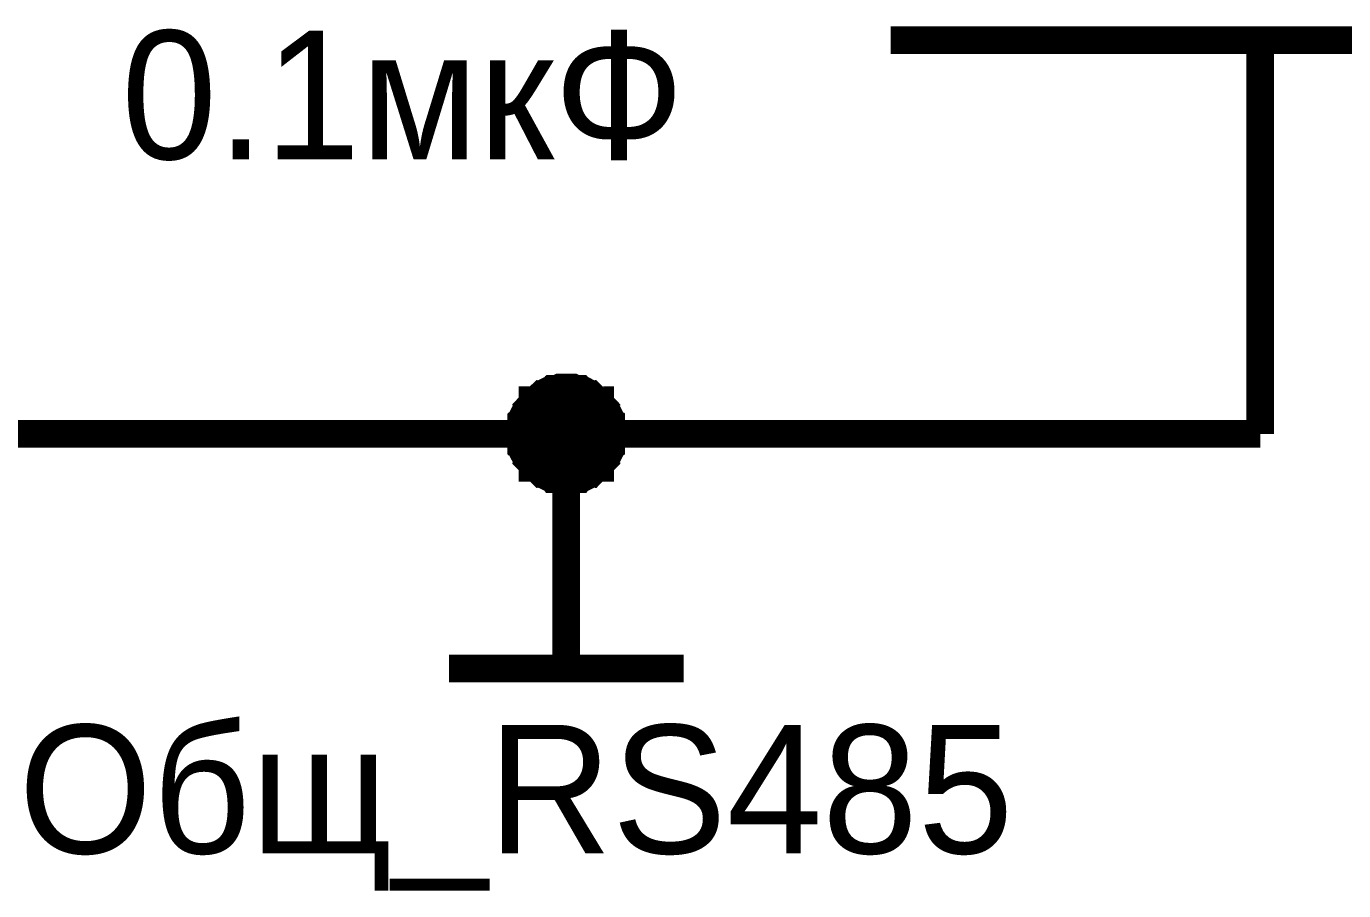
# Model space of a CAD drawing. Extents: x 0 to 594, y 0 to 420.
# Drawn here: x 86.77 to 101.01, y 265.05 to 274.39 of the extents above; entities that cross this region are included whole.
import ezdxf

# ---------------------------------------------------------------- set-up
doc = ezdxf.new("R2010")
doc.units = 0
doc.layers.add('SHEET', color=255, linetype='CONTINUOUS')

msp = doc.modelspace()

# ---------------------------------------------------------------- linework, layer by layer
at = {"layer": 'SHEET'}
for points, const_width in [([(96.112, 274.244), (104.099, 274.244)], 0.3), ([(100.106, 274.244), (100.106, 269.988)], 0.3), ([(92.101, 269.988), (92.101, 270.005), (92.101, 270.04), (92.101, 270.057), (92.118, 270.092), (92.118, 270.109), (92.118, 270.144), (92.135, 270.161), (92.135, 270.179), (92.153, 270.213), (92.17, 270.231), (92.17, 270.248), (92.187, 270.266), (92.205, 270.283), (92.222, 270.3), (92.239, 270.318), (92.239, 270.352), (92.274, 270.352), (92.292, 270.37), (92.309, 270.387), (92.326, 270.405), (92.344, 270.422), (92.361, 270.422), (92.378, 270.439), (92.413, 270.457), (92.43, 270.457), (92.448, 270.474), (92.483, 270.474), (92.5, 270.474), (92.535, 270.491), (92.552, 270.491), (92.587, 270.491), (92.604, 270.491)], 0.3), ([(92.101, 269.988), (92.101, 270.005), (92.101, 270.04), (92.101, 270.057), (92.118, 270.092), (92.118, 270.109), (92.118, 270.144), (92.135, 270.161), (92.135, 270.179), (92.153, 270.213), (92.17, 270.231), (92.17, 270.248), (92.187, 270.266), (92.205, 270.283), (92.222, 270.3), (92.239, 270.318), (92.239, 270.352), (92.274, 270.352), (92.292, 270.37), (92.309, 270.387), (92.326, 270.405), (92.344, 270.422), (92.361, 270.422), (92.378, 270.439), (92.413, 270.457), (92.43, 270.457), (92.448, 270.474), (92.483, 270.474), (92.5, 270.474), (92.535, 270.491), (92.552, 270.491), (92.587, 270.491), (92.604, 270.491)], 0.3), ([(92.101, 269.988), (92.101, 270.005), (92.101, 270.04), (92.101, 270.057), (92.118, 270.092), (92.118, 270.109), (92.118, 270.144), (92.135, 270.161), (92.135, 270.179), (92.153, 270.213), (92.17, 270.231), (92.17, 270.248), (92.187, 270.266), (92.205, 270.283), (92.222, 270.3), (92.239, 270.318), (92.239, 270.352), (92.274, 270.352), (92.292, 270.37), (92.309, 270.387), (92.326, 270.405), (92.344, 270.422), (92.361, 270.422), (92.378, 270.439), (92.413, 270.457), (92.43, 270.457), (92.448, 270.474), (92.483, 270.474), (92.5, 270.474), (92.535, 270.491), (92.552, 270.491), (92.587, 270.491), (92.604, 270.491)], 0.3), ([(92.101, 269.988), (92.101, 270.005), (92.101, 270.04), (92.101, 270.057), (92.118, 270.092), (92.118, 270.109), (92.118, 270.144), (92.135, 270.161), (92.135, 270.179), (92.153, 270.213), (92.17, 270.231), (92.17, 270.248), (92.187, 270.266), (92.205, 270.283), (92.222, 270.3), (92.239, 270.318), (92.239, 270.352), (92.274, 270.352), (92.292, 270.37), (92.309, 270.387), (92.326, 270.405), (92.344, 270.422), (92.361, 270.422), (92.378, 270.439), (92.413, 270.457), (92.43, 270.457), (92.448, 270.474), (92.483, 270.474), (92.5, 270.474), (92.535, 270.491), (92.552, 270.491), (92.587, 270.491), (92.604, 270.491)], 0.3), ([(92.604, 270.491), (92.604, 270.491)], 0.3), ([(92.604, 270.491), (92.621, 270.491), (92.656, 270.491), (92.674, 270.491), (92.708, 270.474), (92.726, 270.474), (92.76, 270.474), (92.778, 270.457), (92.795, 270.457), (92.83, 270.439), (92.847, 270.422), (92.865, 270.422), (92.882, 270.405), (92.899, 270.387), (92.917, 270.37), (92.934, 270.352), (92.969, 270.352), (92.969, 270.318), (92.986, 270.3), (93.004, 270.283), (93.021, 270.266), (93.038, 270.248), (93.038, 270.231), (93.056, 270.213), (93.073, 270.179), (93.073, 270.161), (93.09, 270.144), (93.09, 270.109), (93.09, 270.092), (93.108, 270.057), (93.108, 270.04), (93.108, 270.005), (93.108, 269.988)], 0.3), ([(92.604, 270.491), (92.604, 270.491)], 0.3), ([(92.604, 270.491), (92.621, 270.491), (92.656, 270.491), (92.674, 270.491), (92.708, 270.474), (92.726, 270.474), (92.76, 270.474), (92.778, 270.457), (92.795, 270.457), (92.83, 270.439), (92.847, 270.422), (92.865, 270.422), (92.882, 270.405), (92.899, 270.387), (92.917, 270.37), (92.934, 270.352), (92.969, 270.352), (92.969, 270.318), (92.986, 270.3), (93.004, 270.283), (93.021, 270.266), (93.038, 270.248), (93.038, 270.231), (93.056, 270.213), (93.073, 270.179), (93.073, 270.161), (93.09, 270.144), (93.09, 270.109), (93.09, 270.092), (93.108, 270.057), (93.108, 270.04), (93.108, 270.005), (93.108, 269.988)], 0.3), ([(92.604, 270.491), (92.604, 270.491)], 0.3), ([(92.604, 270.491), (92.621, 270.491), (92.656, 270.491), (92.674, 270.491), (92.708, 270.474), (92.726, 270.474), (92.76, 270.474), (92.778, 270.457), (92.795, 270.457), (92.83, 270.439), (92.847, 270.422), (92.865, 270.422), (92.882, 270.405), (92.899, 270.387), (92.917, 270.37), (92.934, 270.352), (92.969, 270.352), (92.969, 270.318), (92.986, 270.3), (93.004, 270.283), (93.021, 270.266), (93.038, 270.248), (93.038, 270.231), (93.056, 270.213), (93.073, 270.179), (93.073, 270.161), (93.09, 270.144), (93.09, 270.109), (93.09, 270.092), (93.108, 270.057), (93.108, 270.04), (93.108, 270.005), (93.108, 269.988)], 0.3), ([(92.604, 270.491), (92.604, 270.491)], 0.3), ([(92.604, 270.491), (92.621, 270.491), (92.656, 270.491), (92.674, 270.491), (92.708, 270.474), (92.726, 270.474), (92.76, 270.474), (92.778, 270.457), (92.795, 270.457), (92.83, 270.439), (92.847, 270.422), (92.865, 270.422), (92.882, 270.405), (92.899, 270.387), (92.917, 270.37), (92.934, 270.352), (92.969, 270.352), (92.969, 270.318), (92.986, 270.3), (93.004, 270.283), (93.021, 270.266), (93.038, 270.248), (93.038, 270.231), (93.056, 270.213), (93.073, 270.179), (93.073, 270.161), (93.09, 270.144), (93.09, 270.109), (93.09, 270.092), (93.108, 270.057), (93.108, 270.04), (93.108, 270.005), (93.108, 269.988)], 0.3), ([(92.101, 269.988), (92.101, 270.005), (92.101, 270.04), (92.101, 270.057), (92.118, 270.092), (92.118, 270.109), (92.118, 270.144), (92.135, 270.161), (92.135, 270.179), (92.153, 270.213), (92.17, 270.231), (92.17, 270.248), (92.187, 270.266), (92.205, 270.283), (92.222, 270.3), (92.239, 270.318), (92.239, 270.352), (92.274, 270.352), (92.292, 270.37), (92.309, 270.387), (92.326, 270.405), (92.344, 270.422), (92.361, 270.422), (92.378, 270.439), (92.413, 270.457), (92.43, 270.457), (92.448, 270.474), (92.483, 270.474), (92.5, 270.474), (92.535, 270.491), (92.552, 270.491), (92.587, 270.491), (92.604, 270.491)], 0.0991), ([(92.101, 269.988), (92.101, 270.005), (92.101, 270.04), (92.101, 270.057), (92.118, 270.092), (92.118, 270.109), (92.118, 270.144), (92.135, 270.161), (92.135, 270.179), (92.153, 270.213), (92.17, 270.231), (92.17, 270.248), (92.187, 270.266), (92.205, 270.283), (92.222, 270.3), (92.239, 270.318), (92.239, 270.352), (92.274, 270.352), (92.292, 270.37), (92.309, 270.387), (92.326, 270.405), (92.344, 270.422), (92.361, 270.422), (92.378, 270.439), (92.413, 270.457), (92.43, 270.457), (92.448, 270.474), (92.483, 270.474), (92.5, 270.474), (92.535, 270.491), (92.552, 270.491), (92.587, 270.491), (92.604, 270.491)], 0.0991), ([(92.101, 269.988), (92.101, 270.005), (92.101, 270.04), (92.101, 270.057), (92.118, 270.092), (92.118, 270.109), (92.118, 270.144), (92.135, 270.161), (92.135, 270.179), (92.153, 270.213), (92.17, 270.231), (92.17, 270.248), (92.187, 270.266), (92.205, 270.283), (92.222, 270.3), (92.239, 270.318), (92.239, 270.352), (92.274, 270.352), (92.292, 270.37), (92.309, 270.387), (92.326, 270.405), (92.344, 270.422), (92.361, 270.422), (92.378, 270.439), (92.413, 270.457), (92.43, 270.457), (92.448, 270.474), (92.483, 270.474), (92.5, 270.474), (92.535, 270.491), (92.552, 270.491), (92.587, 270.491), (92.604, 270.491)], 0.0991), ([(92.101, 269.988), (92.101, 270.005), (92.101, 270.04), (92.101, 270.057), (92.118, 270.092), (92.118, 270.109), (92.118, 270.144), (92.135, 270.161), (92.135, 270.179), (92.153, 270.213), (92.17, 270.231), (92.17, 270.248), (92.187, 270.266), (92.205, 270.283), (92.222, 270.3), (92.239, 270.318), (92.239, 270.352), (92.274, 270.352), (92.292, 270.37), (92.309, 270.387), (92.326, 270.405), (92.344, 270.422), (92.361, 270.422), (92.378, 270.439), (92.413, 270.457), (92.43, 270.457), (92.448, 270.474), (92.483, 270.474), (92.5, 270.474), (92.535, 270.491), (92.552, 270.491), (92.587, 270.491), (92.604, 270.491)], 0.0991), ([(92.604, 270.491), (92.604, 270.491)], 0.0991), ([(92.604, 270.491), (92.621, 270.491), (92.656, 270.491), (92.674, 270.491), (92.708, 270.474), (92.726, 270.474), (92.76, 270.474), (92.778, 270.457), (92.795, 270.457), (92.83, 270.439), (92.847, 270.422), (92.865, 270.422), (92.882, 270.405), (92.899, 270.387), (92.917, 270.37), (92.934, 270.352), (92.969, 270.352), (92.969, 270.318), (92.986, 270.3), (93.004, 270.283), (93.021, 270.266), (93.038, 270.248), (93.038, 270.231), (93.056, 270.213), (93.073, 270.179), (93.073, 270.161), (93.09, 270.144), (93.09, 270.109), (93.09, 270.092), (93.108, 270.057), (93.108, 270.04), (93.108, 270.005), (93.108, 269.988)], 0.0991), ([(92.604, 270.491), (92.604, 270.491)], 0.0991), ([(92.604, 270.491), (92.621, 270.491), (92.656, 270.491), (92.674, 270.491), (92.708, 270.474), (92.726, 270.474), (92.76, 270.474), (92.778, 270.457), (92.795, 270.457), (92.83, 270.439), (92.847, 270.422), (92.865, 270.422), (92.882, 270.405), (92.899, 270.387), (92.917, 270.37), (92.934, 270.352), (92.969, 270.352), (92.969, 270.318), (92.986, 270.3), (93.004, 270.283), (93.021, 270.266), (93.038, 270.248), (93.038, 270.231), (93.056, 270.213), (93.073, 270.179), (93.073, 270.161), (93.09, 270.144), (93.09, 270.109), (93.09, 270.092), (93.108, 270.057), (93.108, 270.04), (93.108, 270.005), (93.108, 269.988)], 0.0991), ([(92.604, 270.491), (92.604, 270.491)], 0.0991), ([(92.604, 270.491), (92.621, 270.491), (92.656, 270.491), (92.674, 270.491), (92.708, 270.474), (92.726, 270.474), (92.76, 270.474), (92.778, 270.457), (92.795, 270.457), (92.83, 270.439), (92.847, 270.422), (92.865, 270.422), (92.882, 270.405), (92.899, 270.387), (92.917, 270.37), (92.934, 270.352), (92.969, 270.352), (92.969, 270.318), (92.986, 270.3), (93.004, 270.283), (93.021, 270.266), (93.038, 270.248), (93.038, 270.231), (93.056, 270.213), (93.073, 270.179), (93.073, 270.161), (93.09, 270.144), (93.09, 270.109), (93.09, 270.092), (93.108, 270.057), (93.108, 270.04), (93.108, 270.005), (93.108, 269.988)], 0.0991), ([(92.604, 270.491), (92.604, 270.491)], 0.0991), ([(92.604, 270.491), (92.621, 270.491), (92.656, 270.491), (92.674, 270.491), (92.708, 270.474), (92.726, 270.474), (92.76, 270.474), (92.778, 270.457), (92.795, 270.457), (92.83, 270.439), (92.847, 270.422), (92.865, 270.422), (92.882, 270.405), (92.899, 270.387), (92.917, 270.37), (92.934, 270.352), (92.969, 270.352), (92.969, 270.318), (92.986, 270.3), (93.004, 270.283), (93.021, 270.266), (93.038, 270.248), (93.038, 270.231), (93.056, 270.213), (93.073, 270.179), (93.073, 270.161), (93.09, 270.144), (93.09, 270.109), (93.09, 270.092), (93.108, 270.057), (93.108, 270.04), (93.108, 270.005), (93.108, 269.988)], 0.0991), ([(77.619, 269.988), (92.604, 269.988), (100.106, 269.988), (100.106, 269.988)], 0.3), ([(92.604, 269.484), (92.587, 269.484), (92.552, 269.484), (92.535, 269.484), (92.5, 269.501), (92.483, 269.501), (92.448, 269.501), (92.43, 269.519), (92.413, 269.519), (92.378, 269.536), (92.361, 269.553), (92.344, 269.553), (92.326, 269.571), (92.309, 269.588), (92.292, 269.605), (92.274, 269.623), (92.239, 269.623), (92.239, 269.658), (92.222, 269.675), (92.205, 269.692), (92.187, 269.71), (92.17, 269.727), (92.17, 269.744), (92.153, 269.762), (92.135, 269.796), (92.135, 269.814), (92.118, 269.831), (92.118, 269.866), (92.118, 269.883), (92.101, 269.918), (92.101, 269.935), (92.101, 269.97), (92.101, 269.988)], 0.3), ([(92.101, 269.988), (92.101, 269.988)], 0.3), ([(92.604, 269.484), (92.587, 269.484), (92.552, 269.484), (92.535, 269.484), (92.5, 269.501), (92.483, 269.501), (92.448, 269.501), (92.43, 269.519), (92.413, 269.519), (92.378, 269.536), (92.361, 269.553), (92.344, 269.553), (92.326, 269.571), (92.309, 269.588), (92.292, 269.605), (92.274, 269.623), (92.239, 269.623), (92.239, 269.658), (92.222, 269.675), (92.205, 269.692), (92.187, 269.71), (92.17, 269.727), (92.17, 269.744), (92.153, 269.762), (92.135, 269.796), (92.135, 269.814), (92.118, 269.831), (92.118, 269.866), (92.118, 269.883), (92.101, 269.918), (92.101, 269.935), (92.101, 269.97), (92.101, 269.988)], 0.3), ([(92.101, 269.988), (92.101, 269.988)], 0.3), ([(92.604, 269.484), (92.587, 269.484), (92.552, 269.484), (92.535, 269.484), (92.5, 269.501), (92.483, 269.501), (92.448, 269.501), (92.43, 269.519), (92.413, 269.519), (92.378, 269.536), (92.361, 269.553), (92.344, 269.553), (92.326, 269.571), (92.309, 269.588), (92.292, 269.605), (92.274, 269.623), (92.239, 269.623), (92.239, 269.658), (92.222, 269.675), (92.205, 269.692), (92.187, 269.71), (92.17, 269.727), (92.17, 269.744), (92.153, 269.762), (92.135, 269.796), (92.135, 269.814), (92.118, 269.831), (92.118, 269.866), (92.118, 269.883), (92.101, 269.918), (92.101, 269.935), (92.101, 269.97), (92.101, 269.988)], 0.3), ([(92.101, 269.988), (92.101, 269.988)], 0.3), ([(92.604, 269.484), (92.587, 269.484), (92.552, 269.484), (92.535, 269.484), (92.5, 269.501), (92.483, 269.501), (92.448, 269.501), (92.43, 269.519), (92.413, 269.519), (92.378, 269.536), (92.361, 269.553), (92.344, 269.553), (92.326, 269.571), (92.309, 269.588), (92.292, 269.605), (92.274, 269.623), (92.239, 269.623), (92.239, 269.658), (92.222, 269.675), (92.205, 269.692), (92.187, 269.71), (92.17, 269.727), (92.17, 269.744), (92.153, 269.762), (92.135, 269.796), (92.135, 269.814), (92.118, 269.831), (92.118, 269.866), (92.118, 269.883), (92.101, 269.918), (92.101, 269.935), (92.101, 269.97), (92.101, 269.988)], 0.3), ([(92.101, 269.988), (92.101, 269.988)], 0.3), ([(92.604, 269.484), (92.587, 269.484), (92.552, 269.484), (92.535, 269.484), (92.5, 269.501), (92.483, 269.501), (92.448, 269.501), (92.43, 269.519), (92.413, 269.519), (92.378, 269.536), (92.361, 269.553), (92.344, 269.553), (92.326, 269.571), (92.309, 269.588), (92.292, 269.605), (92.274, 269.623), (92.239, 269.623), (92.239, 269.658), (92.222, 269.675), (92.205, 269.692), (92.187, 269.71), (92.17, 269.727), (92.17, 269.744), (92.153, 269.762), (92.135, 269.796), (92.135, 269.814), (92.118, 269.831), (92.118, 269.866), (92.118, 269.883), (92.101, 269.918), (92.101, 269.935), (92.101, 269.97), (92.101, 269.988)], 0.0991), ([(92.101, 269.988), (92.101, 269.988)], 0.0991), ([(92.604, 269.484), (92.587, 269.484), (92.552, 269.484), (92.535, 269.484), (92.5, 269.501), (92.483, 269.501), (92.448, 269.501), (92.43, 269.519), (92.413, 269.519), (92.378, 269.536), (92.361, 269.553), (92.344, 269.553), (92.326, 269.571), (92.309, 269.588), (92.292, 269.605), (92.274, 269.623), (92.239, 269.623), (92.239, 269.658), (92.222, 269.675), (92.205, 269.692), (92.187, 269.71), (92.17, 269.727), (92.17, 269.744), (92.153, 269.762), (92.135, 269.796), (92.135, 269.814), (92.118, 269.831), (92.118, 269.866), (92.118, 269.883), (92.101, 269.918), (92.101, 269.935), (92.101, 269.97), (92.101, 269.988)], 0.0991), ([(92.101, 269.988), (92.101, 269.988)], 0.0991), ([(92.604, 269.484), (92.587, 269.484), (92.552, 269.484), (92.535, 269.484), (92.5, 269.501), (92.483, 269.501), (92.448, 269.501), (92.43, 269.519), (92.413, 269.519), (92.378, 269.536), (92.361, 269.553), (92.344, 269.553), (92.326, 269.571), (92.309, 269.588), (92.292, 269.605), (92.274, 269.623), (92.239, 269.623), (92.239, 269.658), (92.222, 269.675), (92.205, 269.692), (92.187, 269.71), (92.17, 269.727), (92.17, 269.744), (92.153, 269.762), (92.135, 269.796), (92.135, 269.814), (92.118, 269.831), (92.118, 269.866), (92.118, 269.883), (92.101, 269.918), (92.101, 269.935), (92.101, 269.97), (92.101, 269.988)], 0.0991), ([(92.101, 269.988), (92.101, 269.988)], 0.0991), ([(92.604, 269.484), (92.587, 269.484), (92.552, 269.484), (92.535, 269.484), (92.5, 269.501), (92.483, 269.501), (92.448, 269.501), (92.43, 269.519), (92.413, 269.519), (92.378, 269.536), (92.361, 269.553), (92.344, 269.553), (92.326, 269.571), (92.309, 269.588), (92.292, 269.605), (92.274, 269.623), (92.239, 269.623), (92.239, 269.658), (92.222, 269.675), (92.205, 269.692), (92.187, 269.71), (92.17, 269.727), (92.17, 269.744), (92.153, 269.762), (92.135, 269.796), (92.135, 269.814), (92.118, 269.831), (92.118, 269.866), (92.118, 269.883), (92.101, 269.918), (92.101, 269.935), (92.101, 269.97), (92.101, 269.988)], 0.0991), ([(92.101, 269.988), (92.101, 269.988)], 0.0991), ([(92.604, 269.988), (92.604, 267.451)], 0.3), ([(93.108, 269.988), (93.108, 269.97), (93.108, 269.935), (93.108, 269.918), (93.09, 269.883), (93.09, 269.866), (93.09, 269.831), (93.073, 269.814), (93.073, 269.796), (93.056, 269.762), (93.038, 269.744), (93.038, 269.727), (93.021, 269.71), (93.004, 269.692), (92.986, 269.675), (92.969, 269.658), (92.969, 269.623), (92.934, 269.623), (92.917, 269.605), (92.899, 269.588), (92.882, 269.571), (92.865, 269.553), (92.847, 269.553), (92.83, 269.536), (92.795, 269.519), (92.778, 269.519), (92.76, 269.501), (92.726, 269.501), (92.708, 269.501), (92.674, 269.484), (92.656, 269.484), (92.621, 269.484), (92.604, 269.484)], 0.3), ([(93.108, 269.988), (93.108, 269.97), (93.108, 269.935), (93.108, 269.918), (93.09, 269.883), (93.09, 269.866), (93.09, 269.831), (93.073, 269.814), (93.073, 269.796), (93.056, 269.762), (93.038, 269.744), (93.038, 269.727), (93.021, 269.71), (93.004, 269.692), (92.986, 269.675), (92.969, 269.658), (92.969, 269.623), (92.934, 269.623), (92.917, 269.605), (92.899, 269.588), (92.882, 269.571), (92.865, 269.553), (92.847, 269.553), (92.83, 269.536), (92.795, 269.519), (92.778, 269.519), (92.76, 269.501), (92.726, 269.501), (92.708, 269.501), (92.674, 269.484), (92.656, 269.484), (92.621, 269.484), (92.604, 269.484)], 0.3), ([(93.108, 269.988), (93.108, 269.97), (93.108, 269.935), (93.108, 269.918), (93.09, 269.883), (93.09, 269.866), (93.09, 269.831), (93.073, 269.814), (93.073, 269.796), (93.056, 269.762), (93.038, 269.744), (93.038, 269.727), (93.021, 269.71), (93.004, 269.692), (92.986, 269.675), (92.969, 269.658), (92.969, 269.623), (92.934, 269.623), (92.917, 269.605), (92.899, 269.588), (92.882, 269.571), (92.865, 269.553), (92.847, 269.553), (92.83, 269.536), (92.795, 269.519), (92.778, 269.519), (92.76, 269.501), (92.726, 269.501), (92.708, 269.501), (92.674, 269.484), (92.656, 269.484), (92.621, 269.484), (92.604, 269.484)], 0.3), ([(93.108, 269.988), (93.108, 269.97), (93.108, 269.935), (93.108, 269.918), (93.09, 269.883), (93.09, 269.866), (93.09, 269.831), (93.073, 269.814), (93.073, 269.796), (93.056, 269.762), (93.038, 269.744), (93.038, 269.727), (93.021, 269.71), (93.004, 269.692), (92.986, 269.675), (92.969, 269.658), (92.969, 269.623), (92.934, 269.623), (92.917, 269.605), (92.899, 269.588), (92.882, 269.571), (92.865, 269.553), (92.847, 269.553), (92.83, 269.536), (92.795, 269.519), (92.778, 269.519), (92.76, 269.501), (92.726, 269.501), (92.708, 269.501), (92.674, 269.484), (92.656, 269.484), (92.621, 269.484), (92.604, 269.484)], 0.3), ([(93.108, 269.988), (93.108, 269.97), (93.108, 269.935), (93.108, 269.918), (93.09, 269.883), (93.09, 269.866), (93.09, 269.831), (93.073, 269.814), (93.073, 269.796), (93.056, 269.762), (93.038, 269.744), (93.038, 269.727), (93.021, 269.71), (93.004, 269.692), (92.986, 269.675), (92.969, 269.658), (92.969, 269.623), (92.934, 269.623), (92.917, 269.605), (92.899, 269.588), (92.882, 269.571), (92.865, 269.553), (92.847, 269.553), (92.83, 269.536), (92.795, 269.519), (92.778, 269.519), (92.76, 269.501), (92.726, 269.501), (92.708, 269.501), (92.674, 269.484), (92.656, 269.484), (92.621, 269.484), (92.604, 269.484)], 0.0991), ([(93.108, 269.988), (93.108, 269.97), (93.108, 269.935), (93.108, 269.918), (93.09, 269.883), (93.09, 269.866), (93.09, 269.831), (93.073, 269.814), (93.073, 269.796), (93.056, 269.762), (93.038, 269.744), (93.038, 269.727), (93.021, 269.71), (93.004, 269.692), (92.986, 269.675), (92.969, 269.658), (92.969, 269.623), (92.934, 269.623), (92.917, 269.605), (92.899, 269.588), (92.882, 269.571), (92.865, 269.553), (92.847, 269.553), (92.83, 269.536), (92.795, 269.519), (92.778, 269.519), (92.76, 269.501), (92.726, 269.501), (92.708, 269.501), (92.674, 269.484), (92.656, 269.484), (92.621, 269.484), (92.604, 269.484)], 0.0991), ([(93.108, 269.988), (93.108, 269.97), (93.108, 269.935), (93.108, 269.918), (93.09, 269.883), (93.09, 269.866), (93.09, 269.831), (93.073, 269.814), (93.073, 269.796), (93.056, 269.762), (93.038, 269.744), (93.038, 269.727), (93.021, 269.71), (93.004, 269.692), (92.986, 269.675), (92.969, 269.658), (92.969, 269.623), (92.934, 269.623), (92.917, 269.605), (92.899, 269.588), (92.882, 269.571), (92.865, 269.553), (92.847, 269.553), (92.83, 269.536), (92.795, 269.519), (92.778, 269.519), (92.76, 269.501), (92.726, 269.501), (92.708, 269.501), (92.674, 269.484), (92.656, 269.484), (92.621, 269.484), (92.604, 269.484)], 0.0991), ([(93.108, 269.988), (93.108, 269.97), (93.108, 269.935), (93.108, 269.918), (93.09, 269.883), (93.09, 269.866), (93.09, 269.831), (93.073, 269.814), (93.073, 269.796), (93.056, 269.762), (93.038, 269.744), (93.038, 269.727), (93.021, 269.71), (93.004, 269.692), (92.986, 269.675), (92.969, 269.658), (92.969, 269.623), (92.934, 269.623), (92.917, 269.605), (92.899, 269.588), (92.882, 269.571), (92.865, 269.553), (92.847, 269.553), (92.83, 269.536), (92.795, 269.519), (92.778, 269.519), (92.76, 269.501), (92.726, 269.501), (92.708, 269.501), (92.674, 269.484), (92.656, 269.484), (92.621, 269.484), (92.604, 269.484)], 0.0991), ([(93.108, 269.988), (93.108, 269.988), (93.108, 269.988), (93.108, 269.988), (93.108, 269.988), (93.108, 269.988), (93.108, 269.988), (93.108, 269.988), (93.108, 269.988), (93.108, 269.988), (93.108, 269.988), (93.108, 269.988), (93.108, 269.988), (93.108, 269.988), (93.108, 269.988), (93.108, 269.988), (93.108, 269.988), (93.108, 269.988), (93.108, 269.988), (93.108, 269.988), (93.108, 269.988), (93.108, 269.988), (93.108, 269.988), (93.108, 269.988), (93.108, 269.988), (93.108, 269.988), (93.108, 269.988), (93.108, 269.988), (93.108, 269.988), (93.108, 269.988), (93.108, 269.988), (93.108, 269.988), (93.108, 269.988)], 0.3), ([(93.108, 269.988), (93.108, 269.988)], 0.3), ([(93.108, 269.988), (93.108, 269.988), (93.108, 269.988), (93.108, 269.988), (93.108, 269.988), (93.108, 269.988), (93.108, 269.988), (93.108, 269.988), (93.108, 269.988), (93.108, 269.988), (93.108, 269.988), (93.108, 269.988), (93.108, 269.988), (93.108, 269.988), (93.108, 269.988), (93.108, 269.988), (93.108, 269.988), (93.108, 269.988), (93.108, 269.988), (93.108, 269.988), (93.108, 269.988), (93.108, 269.988), (93.108, 269.988), (93.108, 269.988), (93.108, 269.988), (93.108, 269.988), (93.108, 269.988), (93.108, 269.988), (93.108, 269.988), (93.108, 269.988), (93.108, 269.988), (93.108, 269.988), (93.108, 269.988)], 0.3), ([(93.108, 269.988), (93.108, 269.988)], 0.3), ([(93.108, 269.988), (93.108, 269.988), (93.108, 269.988), (93.108, 269.988), (93.108, 269.988), (93.108, 269.988), (93.108, 269.988), (93.108, 269.988), (93.108, 269.988), (93.108, 269.988), (93.108, 269.988), (93.108, 269.988), (93.108, 269.988), (93.108, 269.988), (93.108, 269.988), (93.108, 269.988), (93.108, 269.988), (93.108, 269.988), (93.108, 269.988), (93.108, 269.988), (93.108, 269.988), (93.108, 269.988), (93.108, 269.988), (93.108, 269.988), (93.108, 269.988), (93.108, 269.988), (93.108, 269.988), (93.108, 269.988), (93.108, 269.988), (93.108, 269.988), (93.108, 269.988), (93.108, 269.988), (93.108, 269.988)], 0.3), ([(93.108, 269.988), (93.108, 269.988)], 0.3), ([(93.108, 269.988), (93.108, 269.988), (93.108, 269.988), (93.108, 269.988), (93.108, 269.988), (93.108, 269.988), (93.108, 269.988), (93.108, 269.988), (93.108, 269.988), (93.108, 269.988), (93.108, 269.988), (93.108, 269.988), (93.108, 269.988), (93.108, 269.988), (93.108, 269.988), (93.108, 269.988), (93.108, 269.988), (93.108, 269.988), (93.108, 269.988), (93.108, 269.988), (93.108, 269.988), (93.108, 269.988), (93.108, 269.988), (93.108, 269.988), (93.108, 269.988), (93.108, 269.988), (93.108, 269.988), (93.108, 269.988), (93.108, 269.988), (93.108, 269.988), (93.108, 269.988), (93.108, 269.988), (93.108, 269.988)], 0.3), ([(93.108, 269.988), (93.108, 269.988)], 0.3), ([(93.108, 269.988), (93.108, 269.988), (93.108, 269.988), (93.108, 269.988), (93.108, 269.988), (93.108, 269.988), (93.108, 269.988), (93.108, 269.988), (93.108, 269.988), (93.108, 269.988), (93.108, 269.988), (93.108, 269.988), (93.108, 269.988), (93.108, 269.988), (93.108, 269.988), (93.108, 269.988), (93.108, 269.988), (93.108, 269.988), (93.108, 269.988), (93.108, 269.988), (93.108, 269.988), (93.108, 269.988), (93.108, 269.988), (93.108, 269.988), (93.108, 269.988), (93.108, 269.988), (93.108, 269.988), (93.108, 269.988), (93.108, 269.988), (93.108, 269.988), (93.108, 269.988), (93.108, 269.988), (93.108, 269.988)], 0.0991), ([(93.108, 269.988), (93.108, 269.988)], 0.0991), ([(93.108, 269.988), (93.108, 269.988), (93.108, 269.988), (93.108, 269.988), (93.108, 269.988), (93.108, 269.988), (93.108, 269.988), (93.108, 269.988), (93.108, 269.988), (93.108, 269.988), (93.108, 269.988), (93.108, 269.988), (93.108, 269.988), (93.108, 269.988), (93.108, 269.988), (93.108, 269.988), (93.108, 269.988), (93.108, 269.988), (93.108, 269.988), (93.108, 269.988), (93.108, 269.988), (93.108, 269.988), (93.108, 269.988), (93.108, 269.988), (93.108, 269.988), (93.108, 269.988), (93.108, 269.988), (93.108, 269.988), (93.108, 269.988), (93.108, 269.988), (93.108, 269.988), (93.108, 269.988), (93.108, 269.988)], 0.0991), ([(93.108, 269.988), (93.108, 269.988)], 0.0991), ([(93.108, 269.988), (93.108, 269.988), (93.108, 269.988), (93.108, 269.988), (93.108, 269.988), (93.108, 269.988), (93.108, 269.988), (93.108, 269.988), (93.108, 269.988), (93.108, 269.988), (93.108, 269.988), (93.108, 269.988), (93.108, 269.988), (93.108, 269.988), (93.108, 269.988), (93.108, 269.988), (93.108, 269.988), (93.108, 269.988), (93.108, 269.988), (93.108, 269.988), (93.108, 269.988), (93.108, 269.988), (93.108, 269.988), (93.108, 269.988), (93.108, 269.988), (93.108, 269.988), (93.108, 269.988), (93.108, 269.988), (93.108, 269.988), (93.108, 269.988), (93.108, 269.988), (93.108, 269.988), (93.108, 269.988)], 0.0991), ([(93.108, 269.988), (93.108, 269.988)], 0.0991), ([(93.108, 269.988), (93.108, 269.988), (93.108, 269.988), (93.108, 269.988), (93.108, 269.988), (93.108, 269.988), (93.108, 269.988), (93.108, 269.988), (93.108, 269.988), (93.108, 269.988), (93.108, 269.988), (93.108, 269.988), (93.108, 269.988), (93.108, 269.988), (93.108, 269.988), (93.108, 269.988), (93.108, 269.988), (93.108, 269.988), (93.108, 269.988), (93.108, 269.988), (93.108, 269.988), (93.108, 269.988), (93.108, 269.988), (93.108, 269.988), (93.108, 269.988), (93.108, 269.988), (93.108, 269.988), (93.108, 269.988), (93.108, 269.988), (93.108, 269.988), (93.108, 269.988), (93.108, 269.988), (93.108, 269.988)], 0.0991), ([(93.108, 269.988), (93.108, 269.988)], 0.0991), ([(91.337, 267.451), (93.872, 267.451)], 0.3)]:
    msp.add_lwpolyline(points, dxfattribs=dict(at, const_width=const_width))
at = {"layer": 'SHEET', "const_width": 0.508}
msp.add_lwpolyline([(92.246, 270, 1), (92.754, 270, 1)], format="xyb", close=True, dxfattribs=at)

# ---------------------------------------------------------------- texts
at = {"layer": 'SHEET'}
for s, p in [('0.1мкФ', (87.794, 272.958)), ('Общ_RS485', (86.683, 265.453))]:
    msp.add_text(s, height=1.3898, dxfattribs=at).set_placement(p)

doc.saveas('drawing.dxf')
